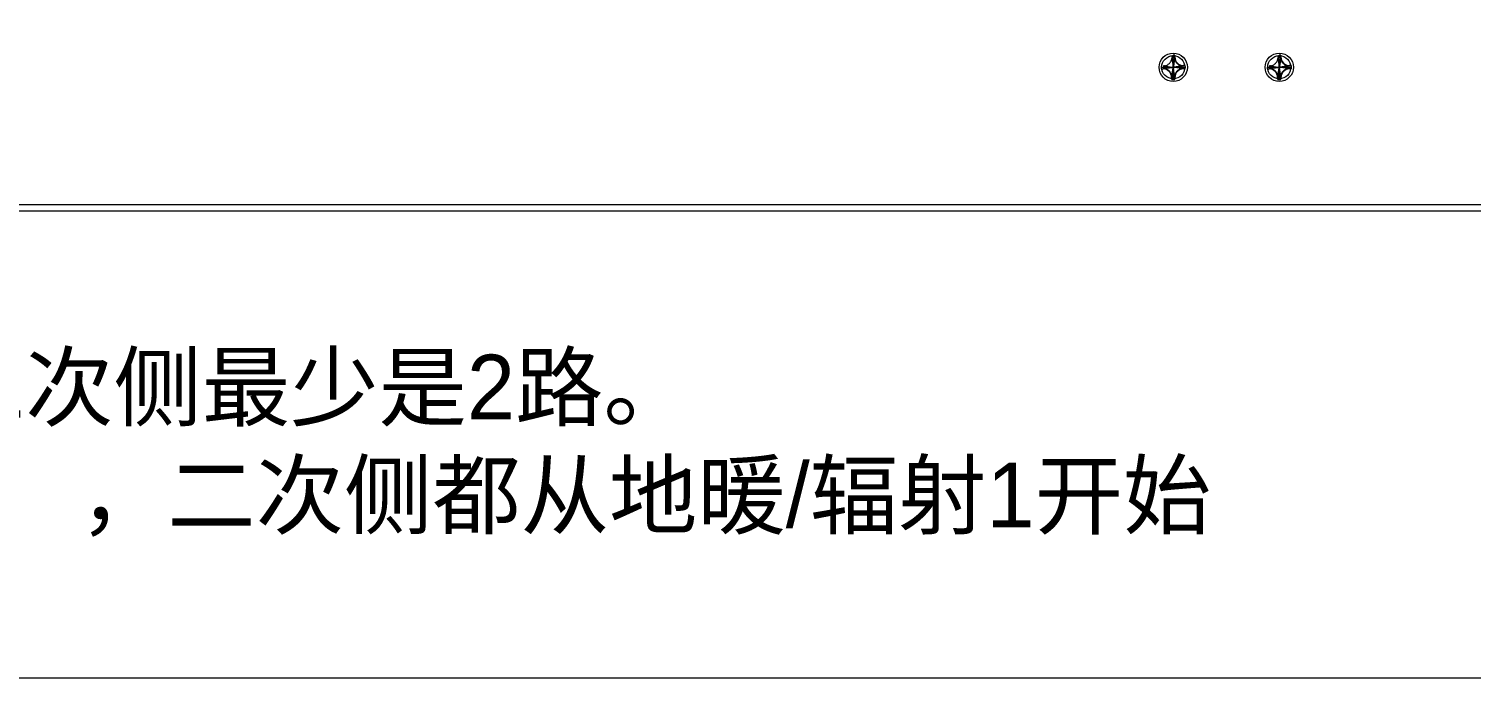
# Model space of a CAD drawing. Header units: millimetres. Extents: x 206 to 1899, y -454 to 296.
# Drawn here: x 1404.35 to 1426.62, y 39.39 to 49.43 of the extents above; entities that cross this region are included whole.
import ezdxf

# ---------------------------------------------------------------- set-up
doc = ezdxf.new("R2010")
doc.units = ezdxf.units.MM
doc.layers.add('文字层', color=3, linetype='Continuous', lineweight=15)
doc.layers.add('细实线', color=7, linetype='Continuous', lineweight=15)
doc.styles.add('微软雅黑M', font='思源黑体M_1.ttf', dxfattribs={"height": 1})

msp = doc.modelspace()

# ---------------------------------------------------------------- linework, layer by layer
at = {"layer": '细实线', "linetype": 'Continuous', "lineweight": 9}
for p, q in [((1422.022, 48.644), (1422.022, 49.019)), ((1422.047, 48.988), (1422.047, 49.017)), ((1423.659, 48.644), (1423.659, 49.019)), ((1423.685, 48.988), (1423.685, 49.017)), ((1421.834, 48.831), (1422.209, 48.831)), ((1421.836, 48.806), (1421.865, 48.806)), ((1421.87, 48.831), (1422.003, 48.831)), ((1421.871, 48.852), (1422.003, 48.834)), ((1421.871, 48.811), (1422.003, 48.829)), ((1421.888, 48.853), (1422.006, 48.834)), ((1421.888, 48.81), (1422.006, 48.829)), ((1422, 48.965), (1422.019, 48.847)), ((1422, 48.698), (1422.019, 48.816)), ((1422.001, 48.982), (1422.019, 48.85)), ((1422.001, 48.681), (1422.019, 48.813)), ((1422.003, 48.834), (1422.006, 48.834)), ((1422.003, 48.829), (1422.006, 48.829)), ((1422.003, 48.829), (1422.006, 48.829)), ((1422.019, 48.847), (1422.019, 48.85)), ((1422.019, 48.816), (1422.019, 48.813)), ((1422.019, 48.813), (1422.019, 48.816)), ((1422.022, 48.85), (1422.022, 48.983)), ((1422.022, 48.813), (1422.022, 48.68)), ((1422.042, 48.982), (1422.024, 48.85)), ((1422.043, 48.965), (1422.024, 48.847)), ((1422.024, 48.85), (1422.024, 48.847)), ((1422.024, 48.847), (1422.024, 48.85)), ((1422.043, 48.698), (1422.024, 48.816)), ((1422.024, 48.816), (1422.024, 48.813)), ((1422.024, 48.816), (1422.024, 48.813)), ((1422.042, 48.681), (1422.024, 48.813)), ((1422.155, 48.853), (1422.037, 48.834)), ((1422.04, 48.834), (1422.037, 48.834)), ((1422.04, 48.834), (1422.037, 48.834)), ((1422.04, 48.829), (1422.037, 48.829)), ((1422.04, 48.829), (1422.037, 48.829)), ((1422.155, 48.81), (1422.037, 48.829)), ((1422.172, 48.852), (1422.04, 48.834)), ((1422.04, 48.831), (1422.173, 48.831)), ((1422.172, 48.811), (1422.04, 48.829)), ((1422.207, 48.857), (1422.178, 48.857)), ((1422.207, 48.806), (1422.178, 48.806)), ((1423.472, 48.831), (1423.847, 48.831)), ((1423.473, 48.806), (1423.502, 48.806)), ((1423.507, 48.831), (1423.64, 48.831)), ((1423.509, 48.852), (1423.64, 48.834)), ((1423.509, 48.811), (1423.64, 48.829)), ((1423.526, 48.853), (1423.643, 48.834)), ((1423.526, 48.81), (1423.643, 48.829)), ((1423.637, 48.965), (1423.656, 48.847)), ((1423.637, 48.698), (1423.656, 48.816)), ((1423.638, 48.982), (1423.656, 48.85)), ((1423.638, 48.681), (1423.656, 48.813)), ((1423.64, 48.834), (1423.643, 48.834)), ((1423.64, 48.829), (1423.643, 48.829)), ((1423.64, 48.829), (1423.643, 48.829)), ((1423.656, 48.847), (1423.656, 48.85)), ((1423.656, 48.816), (1423.656, 48.813)), ((1423.656, 48.813), (1423.656, 48.816)), ((1423.659, 48.85), (1423.659, 48.983)), ((1423.659, 48.813), (1423.659, 48.68)), ((1423.68, 48.982), (1423.662, 48.85)), ((1423.681, 48.965), (1423.662, 48.847)), ((1423.662, 48.85), (1423.662, 48.847)), ((1423.662, 48.847), (1423.662, 48.85)), ((1423.681, 48.698), (1423.662, 48.816)), ((1423.662, 48.816), (1423.662, 48.813)), ((1423.662, 48.816), (1423.662, 48.813)), ((1423.68, 48.681), (1423.662, 48.813)), ((1423.792, 48.853), (1423.675, 48.834)), ((1423.678, 48.834), (1423.675, 48.834)), ((1423.678, 48.834), (1423.675, 48.834)), ((1423.678, 48.829), (1423.675, 48.829)), ((1423.678, 48.829), (1423.675, 48.829)), ((1423.792, 48.81), (1423.675, 48.829)), ((1423.809, 48.852), (1423.678, 48.834)), ((1423.678, 48.831), (1423.811, 48.831)), ((1423.809, 48.811), (1423.678, 48.829)), ((1423.845, 48.857), (1423.816, 48.857)), ((1423.845, 48.806), (1423.816, 48.806)), ((1421.996, 48.675), (1421.996, 48.646)), ((1422.047, 48.675), (1422.047, 48.646)), ((1423.634, 48.675), (1423.634, 48.646)), ((1423.685, 48.675), (1423.685, 48.646)), ((1360.897, 46.713), (1436.047, 46.713)), ((1360.997, 46.613), (1436.572, 46.613))]:
    msp.add_line(p, q, dxfattribs=at)
at = {"layer": '细实线', "linetype": 'ByBlock', "lineweight": 9}
msp.add_lwpolyline([(1356.753, 75.955), (1440.809, 75.955), (1440.809, 39.394), (1356.753, 39.394)], close=True, dxfattribs=at)
at = {"layer": '细实线', "linetype": 'Continuous', "lineweight": 9}
for centre, radius in [((1422.022, 48.831), 0.219), ((1422.022, 48.831), 0.179), ((1423.659, 48.831), 0.219), ((1423.659, 48.831), 0.179)]:
    msp.add_circle(centre, radius, dxfattribs=at)
for centre, radius, start, end in [((1422.022, 48.831), 0.188, 82.1836, 90), ((1423.659, 48.831), 0.188, 82.1836, 90), ((1422.022, 48.831), 0.188, 180, 187.8164), ((1421.865, 48.675), 0.131, 0, 90), ((1422.022, 48.831), 0.152, 172.1836, 187.8164), ((1422.011, 46.691), 2.166, 93.2389, 93.6922), ((1422.011, 50.972), 2.166, 266.3078, 266.7611), ((1424.162, 48.842), 2.166, 176.3078, 176.7611), ((1422.022, 48.831), 0.152, 82.1836, 97.8164), ((1422.022, 48.831), 0.0188, 172.1881, 179.9955), ((1422.022, 48.831), 0.0188, 180.0045, 187.8119), ((1422.022, 48.831), 0.0187, 180, 187.8164), ((1422.006, 48.847), 0.0131, 270, 0), ((1422.006, 48.816), 0.0131, 0, 90), ((1422.006, 48.816), 0.0131, 360, 90), ((1422.022, 48.831), 0.0188, 82.1881, 97.8119), ((1422.022, 48.832), 0.0188, 262.1881, 277.8119), ((1422.022, 48.831), 0.0187, 262.1836, 277.8164), ((1422.022, 48.831), 0.0187, 82.1836, 90), ((1422.037, 48.847), 0.0131, 180, 270), ((1422.037, 48.847), 0.0131, 180, 270), ((1422.037, 48.816), 0.0131, 90, 180), ((1422.037, 48.816), 0.0131, 90, 180), ((1422.021, 48.831), 0.0188, 0.0045, 7.8119), ((1422.022, 48.831), 0.0187, 352.1836, 7.8164), ((1422.021, 48.831), 0.0188, 352.1881, 359.9955), ((1419.892, 48.843), 2.154, 3.2377, 3.6934), ((1422.178, 48.988), 0.131, 180, 270), ((1422.178, 48.675), 0.131, 90, 180), ((1422.032, 46.691), 2.166, 86.3078, 86.7611), ((1422.032, 50.972), 2.166, 273.2389, 273.6922), ((1422.022, 48.831), 0.152, 352.1836, 7.8164), ((1422.022, 48.831), 0.188, 352.1836, 7.8164), ((1423.659, 48.831), 0.188, 180, 187.8164), ((1423.502, 48.675), 0.131, 0, 90), ((1423.659, 48.831), 0.152, 172.1836, 187.8164), ((1423.648, 46.691), 2.166, 93.2389, 93.6922), ((1423.648, 50.972), 2.166, 266.3078, 266.7611), ((1425.799, 48.842), 2.166, 176.3078, 176.7611), ((1423.659, 48.831), 0.152, 82.1836, 97.8164), ((1423.659, 48.831), 0.0188, 172.1881, 179.9955), ((1423.659, 48.831), 0.0188, 180.0045, 187.8119), ((1423.659, 48.831), 0.0187, 180, 187.8164), ((1423.643, 48.847), 0.0131, 270, 0), ((1423.643, 48.816), 0.0131, 0, 90), ((1423.643, 48.816), 0.0131, 360, 90), ((1423.659, 48.831), 0.0188, 82.1881, 97.8119), ((1423.659, 48.832), 0.0188, 262.1881, 277.8119), ((1423.659, 48.831), 0.0187, 262.1836, 277.8164), ((1423.659, 48.831), 0.0187, 82.1836, 90), ((1423.675, 48.847), 0.0131, 180, 270), ((1423.675, 48.847), 0.0131, 180, 270), ((1423.675, 48.816), 0.0131, 90, 180), ((1423.675, 48.816), 0.0131, 90, 180), ((1423.659, 48.831), 0.0188, 0.0045, 7.8119), ((1423.659, 48.831), 0.0187, 352.1836, 7.8164), ((1423.659, 48.831), 0.0188, 352.1881, 359.9955), ((1421.53, 48.843), 2.154, 3.2377, 3.6934), ((1423.816, 48.988), 0.131, 180, 270), ((1423.816, 48.675), 0.131, 90, 180), ((1423.67, 46.691), 2.166, 86.3078, 86.7611), ((1423.67, 50.972), 2.166, 273.2389, 273.6922), ((1423.659, 48.831), 0.152, 352.1836, 7.8164), ((1423.659, 48.831), 0.188, 352.1836, 7.8164), ((1422.022, 48.831), 0.188, 262.1836, 277.8164), ((1424.151, 48.82), 2.154, 183.2377, 183.6934), ((1422.022, 48.831), 0.152, 262.1836, 277.8164), ((1419.881, 48.821), 2.166, 356.3078, 356.7611), ((1423.659, 48.831), 0.188, 262.1836, 277.8164), ((1425.788, 48.82), 2.154, 183.2377, 183.6934), ((1423.659, 48.831), 0.152, 262.1836, 277.8164), ((1421.519, 48.821), 2.166, 356.3078, 356.7611)]:
    msp.add_arc(centre, radius, start, end, dxfattribs=at)
for points, knots in [([(1421.888, 48.853), (1421.895, 48.854), (1421.909, 48.857), (1421.928, 48.865), (1421.946, 48.877), (1421.962, 48.891), (1421.976, 48.907), (1421.988, 48.925), (1421.996, 48.944), (1421.999, 48.958), (1422, 48.965)], [0, 0, 0, 0, 0.122892, 0.24762, 0.373529, 0.500002, 0.626475, 0.752383, 0.87711, 1, 1, 1, 1]), ([(1422, 48.698), (1421.999, 48.705), (1421.997, 48.715), (1421.992, 48.728), (1421.986, 48.741), (1421.976, 48.756), (1421.962, 48.772), (1421.946, 48.786), (1421.931, 48.796), (1421.918, 48.802), (1421.906, 48.807), (1421.895, 48.809), (1421.888, 48.81)], [0, 0, 0, 0, 0.122867, 0.185103, 0.247698, 0.373566, 0.499998, 0.62643, 0.752299, 0.814896, 0.87713, 1, 1, 1, 1]), ([(1422.043, 48.965), (1422.044, 48.958), (1422.046, 48.947), (1422.051, 48.935), (1422.057, 48.922), (1422.067, 48.907), (1422.081, 48.891), (1422.097, 48.877), (1422.112, 48.867), (1422.125, 48.861), (1422.138, 48.856), (1422.148, 48.854), (1422.155, 48.853)], [0, 0, 0, 0, 0.122867, 0.185103, 0.247698, 0.373566, 0.499998, 0.62643, 0.752299, 0.814896, 0.87713, 1, 1, 1, 1]), ([(1422.155, 48.81), (1422.148, 48.809), (1422.134, 48.806), (1422.115, 48.798), (1422.097, 48.786), (1422.081, 48.772), (1422.067, 48.756), (1422.055, 48.738), (1422.047, 48.719), (1422.044, 48.705), (1422.043, 48.698)], [0, 0, 0, 0, 0.122892, 0.24762, 0.373529, 0.500002, 0.626475, 0.752383, 0.87711, 1, 1, 1, 1]), ([(1423.526, 48.853), (1423.533, 48.854), (1423.546, 48.857), (1423.566, 48.865), (1423.583, 48.877), (1423.599, 48.891), (1423.613, 48.907), (1423.625, 48.925), (1423.634, 48.944), (1423.637, 48.958), (1423.637, 48.965)], [0, 0, 0, 0, 0.122892, 0.24762, 0.373529, 0.500002, 0.626475, 0.752383, 0.87711, 1, 1, 1, 1]), ([(1423.637, 48.698), (1423.637, 48.705), (1423.635, 48.715), (1423.63, 48.728), (1423.623, 48.741), (1423.613, 48.756), (1423.599, 48.772), (1423.583, 48.786), (1423.568, 48.796), (1423.556, 48.802), (1423.543, 48.807), (1423.533, 48.809), (1423.526, 48.81)], [0, 0, 0, 0, 0.122867, 0.185103, 0.247698, 0.373566, 0.499998, 0.62643, 0.752299, 0.814896, 0.87713, 1, 1, 1, 1]), ([(1423.681, 48.965), (1423.681, 48.958), (1423.683, 48.947), (1423.688, 48.935), (1423.695, 48.922), (1423.705, 48.907), (1423.719, 48.891), (1423.735, 48.877), (1423.75, 48.867), (1423.762, 48.861), (1423.775, 48.856), (1423.785, 48.854), (1423.792, 48.853)], [0, 0, 0, 0, 0.122867, 0.185103, 0.247698, 0.373566, 0.499998, 0.62643, 0.752299, 0.814896, 0.87713, 1, 1, 1, 1]), ([(1423.792, 48.81), (1423.785, 48.809), (1423.772, 48.806), (1423.752, 48.798), (1423.735, 48.786), (1423.719, 48.772), (1423.705, 48.756), (1423.693, 48.738), (1423.684, 48.719), (1423.681, 48.705), (1423.681, 48.698)], [0, 0, 0, 0, 0.122892, 0.24762, 0.373529, 0.500002, 0.626475, 0.752383, 0.87711, 1, 1, 1, 1])]:
    msp.add_open_spline(points, degree=3, knots=knots, dxfattribs=at)

# ---------------------------------------------------------------- texts
at = {"layer": '文字层', "color": 0, "lineweight": 9, "insert": (1358.409, 44.391), "char_height": 1, "attachment_point": 1, "style": '微软雅黑M'}
msp.add_mtext_dynamic_manual_height_columns('{\\f思源黑体M|b0|i0|c134|p34;*1 AIO5最多可以扩展成5+6路，如上图。一次侧最少是3路（含旁通阀），二次侧最少是2路。\\P*2 执行器接线顺序默认一次侧都从风盘1开始（旁通阀固定接线路板CH12端），二次侧都从地暖/辐射1开始}', width=80.47567, gutter_width=17.5, heights=[0], dxfattribs=at)

doc.saveas('drawing.dxf')
